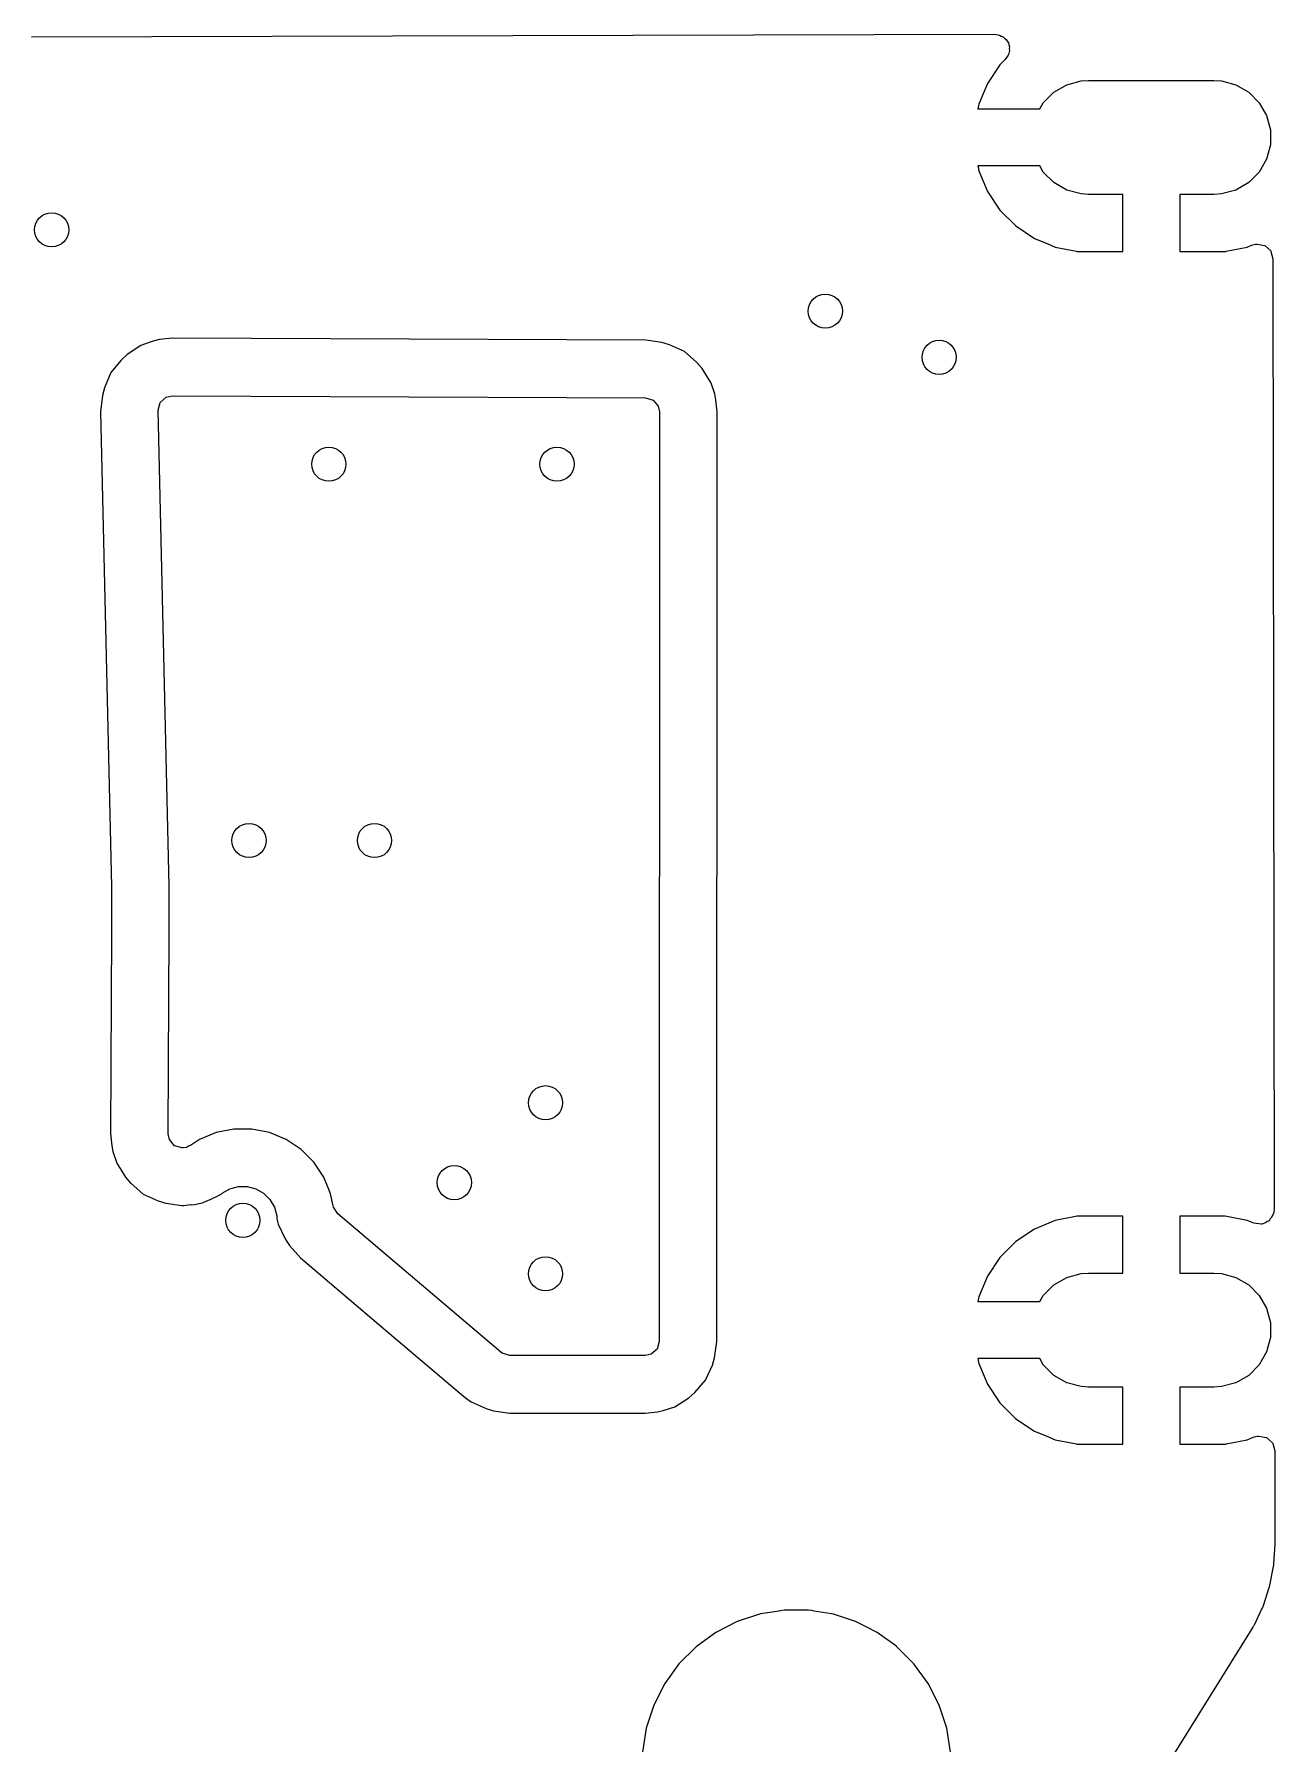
# Model space of a CAD drawing. Header units: millimetres. Extents: x 87.7 to 142.1, y -85.2 to -61.4.
# Drawn here: x 131.22 to 142.09, y -76.42 to -61.43 of the extents above; entities that cross this region are included whole.
import ezdxf

# ---------------------------------------------------------------- set-up
doc = ezdxf.new("R2010")
doc.units = ezdxf.units.MM
doc.layers.add('B.Cu', color=153, linetype='CONTINUOUS', true_color=0x4d7fc4)

msp = doc.modelspace()

# ---------------------------------------------------------------- linework, layer by layer
at = {"layer": 'B.Cu', "linetype": 'CONTINUOUS'}
for p, q in [((131.193209, -61.453152), (139.634558, -61.428731)), ((139.634558, -61.428731), (139.669498, -61.433651)), ((139.669498, -61.433651), (139.680367, -61.436808)), ((139.680367, -61.436808), (139.69539, -61.446402)), ((139.69539, -61.446402), (139.712506, -61.451373)), ((139.712506, -61.451373), (139.724222, -61.464813)), ((139.724222, -61.464813), (139.739252, -61.474412)), ((139.755602, -61.613945), (139.730337, -61.650447)), ((139.739252, -61.474412), (139.746704, -61.490605)), ((139.746704, -61.490605), (139.758416, -61.504042)), ((139.75872, -61.607064), (139.755602, -61.613945)), ((139.758416, -61.504042), (139.761005, -61.521683)), ((139.768563, -61.573171), (139.75872, -61.607064)), ((139.761005, -61.521683), (139.76846, -61.537883)), ((139.76846, -61.537883), (139.765974, -61.555536)), ((139.765974, -61.555536), (139.768563, -61.573171)), ((139.684247, -61.696537), (139.574818, -61.860308)), ((139.68425, -61.696533), (139.684247, -61.696537)), ((139.730337, -61.650447), (139.68425, -61.696533)), ((139.574803, -61.860334), (139.499431, -62.042303)), ((139.574808, -61.860325), (139.574803, -61.860334)), ((139.574818, -61.860308), (139.574808, -61.860325)), ((140.156619, -61.937323), (140.269658, -61.87206)), ((140.269658, -61.87206), (140.395737, -61.838278)), ((140.395737, -61.838278), (140.461, -61.834)), ((140.461, -61.834), (141.561, -61.834)), ((141.561, -61.834), (141.626263, -61.838278)), ((141.626263, -61.838278), (141.752342, -61.87206)), ((141.752342, -61.87206), (141.865381, -61.937323)), ((139.497048, -62.054284), (139.491137, -62.083999)), ((139.499431, -62.042303), (139.497048, -62.054284)), ((140.032926, -62.084), (140.064323, -62.029619)), ((140.064323, -62.029619), (140.156619, -61.937323)), ((141.865381, -61.937323), (141.957677, -62.029619)), ((141.957677, -62.029619), (142.02294, -62.142658)), ((139.491137, -62.083999), (139.491138, -62.084)), ((139.491138, -62.084), (140.032926, -62.084)), ((142.02294, -62.142658), (142.056722, -62.268737)), ((142.056722, -62.268737), (142.056722, -62.399263)), ((142.056722, -62.399263), (142.02294, -62.525342)), ((139.491138, -62.584), (139.494983, -62.603334)), ((140.032926, -62.584), (139.491138, -62.584)), ((139.494983, -62.603334), (139.497048, -62.613713)), ((139.497048, -62.613713), (139.497048, -62.613715)), ((139.497048, -62.613715), (139.499431, -62.625695)), ((139.499431, -62.625695), (139.574803, -62.807664)), ((140.064323, -62.638381), (140.032926, -62.584)), ((140.156619, -62.730677), (140.064323, -62.638381)), ((141.957677, -62.638381), (141.865381, -62.730677)), ((142.02294, -62.525342), (141.957677, -62.638381)), ((139.574803, -62.807664), (139.574808, -62.807673)), ((139.574808, -62.807673), (139.574818, -62.80769)), ((139.574818, -62.80769), (139.684249, -62.971464)), ((140.269658, -62.79594), (140.156619, -62.730677)), ((140.395737, -62.829722), (140.269658, -62.79594)), ((141.752342, -62.79594), (141.626263, -62.829722)), ((141.865381, -62.730677), (141.752342, -62.79594)), ((140.461, -62.834), (140.395737, -62.829722)), ((140.761, -62.834), (140.461, -62.834)), ((140.761, -63.334), (140.761, -62.834)), ((141.561, -62.834), (141.261, -62.834)), ((141.261, -62.834), (141.261, -63.334)), ((141.626263, -62.829722), (141.561, -62.834)), ((139.684249, -62.971464), (139.68425, -62.971465)), ((139.68425, -62.971465), (139.684255, -62.971471)), ((139.684255, -62.971471), (139.823527, -63.110743)), ((139.823527, -63.110743), (139.823533, -63.110748)), ((139.823533, -63.110748), (139.823537, -63.110751)), ((139.823537, -63.110751), (139.987315, -63.220185)), ((139.987315, -63.220185), (139.987328, -63.220192)), ((139.987328, -63.220192), (139.98733, -63.220192)), ((139.98733, -63.220192), (139.987334, -63.220195)), ((139.987334, -63.220195), (140.097185, -63.265696)), ((140.097185, -63.265696), (140.169306, -63.295569)), ((141.924498, -63.271259), (141.938304, -63.269775)), ((141.938304, -63.269775), (142.007061, -63.282178)), ((140.169306, -63.295569), (140.169318, -63.295572)), ((140.169318, -63.295572), (140.354862, -63.332479)), ((140.354862, -63.332479), (140.359533, -63.333408)), ((140.359533, -63.333408), (140.361768, -63.333909)), ((140.361768, -63.333909), (140.362506, -63.334)), ((140.362506, -63.334), (140.362508, -63.334)), ((140.362508, -63.334), (140.761, -63.334)), ((141.261, -63.334), (141.659492, -63.334)), ((141.659492, -63.334), (141.659493, -63.334)), ((141.659493, -63.334), (141.664401, -63.333203)), ((141.664401, -63.333203), (141.66713, -63.33248)), ((141.66713, -63.33248), (141.852681, -63.295572)), ((141.852681, -63.295572), (141.852685, -63.295571)), ((141.852685, -63.295571), (141.89031, -63.279986)), ((141.89031, -63.279986), (141.924498, -63.271259)), ((142.007061, -63.282178), (142.058197, -63.329783)), ((142.058197, -63.329783), (142.060226, -63.333203)), ((142.060226, -63.333203), (142.060884, -63.334311)), ((142.060884, -63.334311), (142.078247, -63.397415)), ((142.078247, -63.397415), (142.090156, -71.727216)), ((132.15218, -64.15813), (132.032984, -64.238708)), ((132.224709, -64.132658), (132.15218, -64.15813)), ((132.260597, -64.120054), (132.224709, -64.132658)), ((132.2606, -64.120053), (132.260597, -64.120053)), ((132.260597, -64.120053), (132.260597, -64.120054)), ((132.260603, -64.120052), (132.2606, -64.120053)), ((132.315201, -64.107622), (132.260603, -64.120052)), ((132.315207, -64.107621), (132.315201, -64.107622)), ((132.315209, -64.107621), (132.315207, -64.107621)), ((132.429442, -64.095013), (132.315209, -64.107621)), ((132.429444, -64.095013), (132.429442, -64.095013)), ((132.429445, -64.095013), (132.429444, -64.095013)), ((136.578483, -64.111609), (132.429445, -64.095013)), ((136.720802, -64.132652), (136.578483, -64.111609)), ((136.720811, -64.132654), (136.720802, -64.132652)), ((136.720824, -64.132658), (136.720811, -64.132654)), ((136.787781, -64.152611), (136.720824, -64.132658)), ((136.787791, -64.152615), (136.787781, -64.152611)), ((136.918408, -64.212901), (136.787791, -64.152615)), ((131.97958, -64.287709), (131.88959, -64.396576)), ((131.981007, -64.285906), (131.97958, -64.287709)), ((132.032982, -64.238709), (131.981007, -64.285906)), ((132.032984, -64.238708), (132.032982, -64.238709)), ((136.918411, -64.212903), (136.918408, -64.212901)), ((136.918415, -64.212905), (136.918411, -64.212903)), ((137.026764, -64.307552), (136.918415, -64.212905)), ((137.02677, -64.307559), (137.026764, -64.307552)), ((137.026775, -64.307564), (137.02677, -64.307559)), ((137.072301, -64.360529), (137.026775, -64.307564)), ((131.889589, -64.396578), (131.832875, -64.528818)), ((131.88959, -64.396576), (131.889589, -64.396578)), ((137.072303, -64.360532), (137.072301, -64.360529)), ((137.072308, -64.360538), (137.072303, -64.360532)), ((137.149613, -64.481887), (137.072308, -64.360538)), ((131.814757, -64.596293), (131.797598, -64.739143)), ((131.814759, -64.596279), (131.814757, -64.596293)), ((131.832875, -64.528818), (131.814759, -64.596279)), ((132.321082, -64.659912), (132.372808, -64.612942)), ((132.372808, -64.612942), (132.42742, -64.600509)), ((132.42742, -64.600509), (136.576458, -64.617105)), ((136.576458, -64.617105), (136.643416, -64.637058)), ((137.155369, -64.499361), (137.149613, -64.481887)), ((137.183136, -64.583651), (137.155369, -64.499361)), ((137.183137, -64.583658), (137.183136, -64.583651)), ((137.18314, -64.583665), (137.183137, -64.583658)), ((137.19414, -64.634765), (137.18314, -64.583665)), ((131.797598, -64.739143), (131.894466, -68.9044)), ((132.302962, -64.727389), (132.321082, -64.659912)), ((132.4, -68.9), (132.302962, -64.727389)), ((136.643416, -64.637058), (136.68896, -64.690044)), ((136.68896, -64.690044), (136.69996, -64.741144)), ((136.69996, -64.741144), (136.697362, -72.892846)), ((137.20546, -64.741305), (137.19414, -64.634765)), ((137.202862, -72.893007), (137.20546, -64.741305)), ((131.894466, -68.9044), (131.8945, -68.907283)), ((131.8945, -68.907283), (131.8945, -69.298521)), ((132.4, -69.3), (132.4, -68.9)), ((131.894498, -69.299157), (131.885412, -71.069247)), ((131.8945, -69.298521), (131.894498, -69.299157)), ((132.390956, -71.062014), (132.4, -69.3)), ((132.390905, -71.071847), (132.390956, -71.062014)), ((132.812248, -71.062014), (132.666578, -71.122352)), ((132.81226, -71.062011), (132.812248, -71.062014)), ((132.966905, -71.03125), (132.81226, -71.062011)), ((132.966908, -71.03125), (132.966905, -71.03125)), ((133.124592, -71.03125), (132.966908, -71.03125)), ((133.124595, -71.03125), (133.124592, -71.03125)), ((133.279239, -71.062011), (133.124595, -71.03125)), ((133.279251, -71.062014), (133.279239, -71.062011)), ((133.424922, -71.122352), (133.279251, -71.062014)), ((131.885412, -71.069247), (131.885412, -71.069258)), ((131.885412, -71.069258), (131.896408, -71.176745)), ((131.896408, -71.176745), (131.907345, -71.228303)), ((132.401843, -71.12341), (132.390905, -71.071847)), ((132.447324, -71.176451), (132.401843, -71.12341)), ((132.514261, -71.196482), (132.447324, -71.176451)), ((132.517349, -71.196498), (132.514261, -71.196482)), ((132.520204, -71.19648), (132.517349, -71.196498)), ((132.522364, -71.195803), (132.520204, -71.19648)), ((132.552309, -71.191657), (132.522364, -71.195803)), ((132.568535, -71.181347), (132.552309, -71.191657)), ((132.586881, -71.175603), (132.568535, -71.181347)), ((132.666567, -71.122358), (132.586881, -71.175603)), ((132.666578, -71.122352), (132.666567, -71.122358)), ((133.424935, -71.122359), (133.424922, -71.122352)), ((133.556038, -71.20996), (133.424935, -71.122359)), ((133.556042, -71.209963), (133.556038, -71.20996)), ((133.667536, -71.321457), (133.556042, -71.209963)), ((131.907345, -71.228303), (131.907349, -71.228318)), ((131.907349, -71.228318), (131.940939, -71.331011)), ((131.940939, -71.331011), (132.018101, -71.452457)), ((133.667539, -71.321461), (133.667536, -71.321457)), ((133.75514, -71.452564), (133.667539, -71.321461)), ((132.018101, -71.452457), (132.062212, -71.503902)), ((132.062212, -71.503902), (132.063232, -71.505133)), ((132.063232, -71.505133), (132.063585, -71.505502)), ((132.063585, -71.505502), (132.063586, -71.505503)), ((132.063586, -71.505503), (132.171835, -71.600286)), ((133.755147, -71.452577), (133.75514, -71.452564)), ((133.800401, -71.561832), (133.755147, -71.452577)), ((132.171835, -71.600286), (132.302402, -71.660732)), ((132.302402, -71.660732), (132.369339, -71.680763)), ((132.692222, -71.677408), (132.729269, -71.660719)), ((132.729269, -71.660719), (132.73792, -71.658011)), ((132.73792, -71.658011), (132.737933, -71.658007)), ((132.737933, -71.658007), (132.779247, -71.638239)), ((132.779247, -71.638239), (132.781681, -71.637109)), ((132.781681, -71.637109), (132.823407, -71.618314)), ((132.823407, -71.618314), (132.824774, -71.617444)), ((132.824774, -71.617444), (132.837768, -71.610241)), ((132.837768, -71.610241), (132.854748, -71.602117)), ((132.854748, -71.602117), (132.863122, -71.593744)), ((132.863122, -71.593744), (132.930945, -71.554586)), ((132.930945, -71.554586), (133.006592, -71.534317)), ((133.006592, -71.534317), (133.084908, -71.534317)), ((133.084908, -71.534317), (133.160555, -71.554586)), ((133.160555, -71.554586), (133.228378, -71.593744)), ((133.228378, -71.593744), (133.283756, -71.649122)), ((133.283756, -71.649122), (133.322914, -71.716945)), ((133.815487, -71.598253), (133.800401, -71.561832)), ((133.83664, -71.704596), (133.815487, -71.598253)), ((132.369339, -71.680763), (132.511642, -71.701975)), ((132.511642, -71.701975), (132.511682, -71.701975)), ((132.511682, -71.701975), (132.51473, -71.701991)), ((132.51473, -71.701991), (132.520402, -71.701988)), ((132.520402, -71.701988), (132.520607, -71.701988)), ((132.520607, -71.701988), (132.523258, -71.701971)), ((132.523258, -71.701971), (132.523285, -71.70197)), ((132.523285, -71.70197), (132.523391, -71.70197)), ((132.523391, -71.70197), (132.529368, -71.701897)), ((132.529368, -71.701897), (132.591048, -71.691884)), ((132.591048, -71.691884), (132.591691, -71.696526)), ((132.591691, -71.696526), (132.621636, -71.69238)), ((132.621636, -71.69238), (132.692222, -71.677408)), ((133.322914, -71.716945), (133.343183, -71.792592)), ((133.343183, -71.792592), (133.343183, -71.81357)), ((133.343183, -71.81357), (133.346397, -71.827855)), ((133.839655, -71.716587), (133.83664, -71.704596)), ((133.878056, -71.774957), (133.839655, -71.716587)), ((135.307445, -72.987004), (133.878056, -71.774957)), ((140.3625, -71.794), (140.169343, -71.832421)), ((140.362504, -71.794), (140.3625, -71.794)), ((140.761, -71.794), (140.362504, -71.794)), ((140.761, -72.294), (140.761, -71.794)), ((141.659495, -71.794), (141.261, -71.794)), ((141.261, -71.794), (141.261, -72.294)), ((141.659499, -71.794), (141.659495, -71.794)), ((141.852668, -71.832423), (141.659499, -71.794)), ((142.066674, -71.807608), (142.053219, -71.819299)), ((142.071672, -71.790494), (142.066674, -71.807608)), ((142.081292, -71.77548), (142.071672, -71.790494)), ((142.085183, -71.762158), (142.081292, -71.77548)), ((142.090156, -71.727216), (142.085183, -71.762158)), ((133.346397, -71.827855), (133.349414, -71.839852)), ((133.349414, -71.839852), (133.356181, -71.864182)), ((133.356181, -71.864182), (133.41735, -71.994416)), ((139.987308, -71.907818), (139.823534, -72.017249)), ((139.987325, -71.907808), (139.987308, -71.907818)), ((139.987334, -71.907803), (139.987325, -71.907808)), ((140.169304, -71.83243), (139.987334, -71.907803)), ((140.169343, -71.832421), (140.169304, -71.83243)), ((141.852676, -71.832425), (141.852668, -71.832423)), ((141.852679, -71.832426), (141.852676, -71.832425)), ((141.852681, -71.832427), (141.852679, -71.832426)), ((141.852684, -71.832428), (141.852681, -71.832427)), ((141.909657, -71.856026), (141.852684, -71.832428)), ((141.974926, -71.864177), (141.909657, -71.856026)), ((141.980084, -71.863428), (141.974926, -71.864177)), ((141.980088, -71.863427), (141.980084, -71.863428)), ((141.980089, -71.863426), (141.980088, -71.863427)), ((142.013935, -71.853437), (141.980089, -71.863426)), ((142.027393, -71.841742), (142.013935, -71.853437)), ((142.043602, -71.834312), (142.027393, -71.841742)), ((142.053219, -71.819299), (142.043602, -71.834312)), ((133.41735, -71.994416), (133.432373, -72.01725)), ((133.432373, -72.01725), (133.455752, -72.052787)), ((133.455752, -72.052787), (133.551129, -72.160508)), ((139.823527, -72.017255), (139.684255, -72.156527)), ((139.823533, -72.01725), (139.823527, -72.017255)), ((139.823534, -72.017249), (139.823533, -72.01725)), ((133.551129, -72.160508), (134.294219, -72.790609)), ((139.684249, -72.156534), (139.574818, -72.320308)), ((139.68425, -72.156533), (139.684249, -72.156534)), ((139.684255, -72.156527), (139.68425, -72.156533)), ((139.574803, -72.320334), (139.499431, -72.502303)), ((139.574808, -72.320325), (139.574803, -72.320334)), ((139.574818, -72.320308), (139.574808, -72.320325)), ((140.064323, -72.489619), (140.156619, -72.397323)), ((140.156619, -72.397323), (140.269658, -72.33206)), ((140.269658, -72.33206), (140.395737, -72.298278)), ((140.395737, -72.298278), (140.461, -72.294)), ((140.461, -72.294), (140.761, -72.294)), ((141.261, -72.294), (141.561, -72.294)), ((141.561, -72.294), (141.626263, -72.298278)), ((141.626263, -72.298278), (141.752342, -72.33206)), ((141.752342, -72.33206), (141.865381, -72.397323)), ((141.865381, -72.397323), (141.957677, -72.489619)), ((139.497048, -72.514284), (139.491137, -72.543999)), ((139.491137, -72.543999), (139.491138, -72.544)), ((139.491138, -72.544), (140.032926, -72.544)), ((139.499431, -72.502303), (139.497048, -72.514284)), ((140.032926, -72.544), (140.064323, -72.489619)), ((141.957677, -72.489619), (142.02294, -72.602658)), ((142.02294, -72.602658), (142.056722, -72.728737)), ((134.294219, -72.790609), (134.980508, -73.372547)), ((142.056722, -72.859263), (142.02294, -72.985342)), ((142.056722, -72.728737), (142.056722, -72.859263)), ((135.320568, -72.996722), (135.307445, -72.987004)), ((135.387601, -73.016428), (135.320568, -72.996722)), ((136.624838, -73.005617), (136.573322, -73.016806)), ((136.677656, -72.959879), (136.624838, -73.005617)), ((136.697362, -72.892846), (136.677656, -72.959879)), ((137.18234, -73.035416), (137.202862, -72.893007)), ((142.02294, -72.985342), (141.957677, -73.098381)), ((136.573322, -73.016806), (135.387601, -73.016428)), ((137.102822, -73.233309), (137.162634, -73.10245)), ((137.162634, -73.10245), (137.18234, -73.035417)), ((137.18234, -73.035417), (137.18234, -73.035416)), ((139.491138, -73.044), (139.497048, -73.073713)), ((140.032926, -73.044), (139.491138, -73.044)), ((139.497048, -73.073713), (139.497048, -73.073715)), ((139.497048, -73.073715), (139.499431, -73.085695)), ((139.499431, -73.085695), (139.574803, -73.267664)), ((140.064323, -73.098381), (140.032926, -73.044)), ((140.156619, -73.190677), (140.064323, -73.098381)), ((141.957677, -73.098381), (141.865381, -73.190677)), ((137.008568, -73.342014), (137.102822, -73.233309)), ((139.574803, -73.267664), (139.574808, -73.267673)), ((139.574808, -73.267673), (139.574818, -73.26769)), ((139.574818, -73.26769), (139.684249, -73.431464)), ((140.269658, -73.25594), (140.156619, -73.190677)), ((140.395737, -73.289722), (140.269658, -73.25594)), ((140.461, -73.294), (140.395737, -73.289722)), ((140.761, -73.294), (140.461, -73.294)), ((140.761, -73.794), (140.761, -73.294)), ((141.561, -73.294), (141.261, -73.294)), ((141.261, -73.294), (141.261, -73.794)), ((141.626263, -73.289722), (141.561, -73.294)), ((141.752342, -73.25594), (141.626263, -73.289722)), ((141.865381, -73.190677), (141.752342, -73.25594)), ((134.980508, -73.372547), (134.980516, -73.372553)), ((134.980516, -73.372553), (134.980518, -73.372555)), ((134.980518, -73.372555), (135.006612, -73.393243)), ((135.006612, -73.393243), (135.019735, -73.402961)), ((135.019735, -73.402961), (135.047138, -73.421888)), ((135.047138, -73.421888), (135.177997, -73.4817)), ((136.732128, -73.4996), (136.834686, -73.465502)), ((136.834686, -73.465502), (136.95575, -73.387752)), ((136.95575, -73.387752), (137.008568, -73.342014)), ((139.684249, -73.431464), (139.68425, -73.431465)), ((139.68425, -73.431465), (139.684255, -73.431471)), ((139.684255, -73.431471), (139.823527, -73.570743)), ((135.177997, -73.4817), (135.24503, -73.501406)), ((135.24503, -73.501406), (135.245031, -73.501406)), ((135.245031, -73.501406), (135.38744, -73.521928)), ((135.38744, -73.521928), (136.573161, -73.522306)), ((136.573161, -73.522306), (136.680612, -73.510789)), ((136.680612, -73.510789), (136.732128, -73.4996)), ((139.823527, -73.570743), (139.823533, -73.570748)), ((139.823533, -73.570748), (139.823537, -73.570751)), ((139.823537, -73.570751), (139.987315, -73.680185)), ((139.987315, -73.680185), (139.987328, -73.680192)), ((139.987328, -73.680192), (139.98733, -73.680192)), ((139.98733, -73.680192), (139.987334, -73.680195)), ((139.987334, -73.680195), (140.095669, -73.725068)), ((140.095669, -73.725068), (140.169306, -73.755569)), ((140.169306, -73.755569), (140.169318, -73.755572)), ((140.169318, -73.755572), (140.354862, -73.792479)), ((141.66713, -73.79248), (141.852681, -73.755572)), ((141.852681, -73.755572), (141.852685, -73.755571)), ((141.852685, -73.755571), (141.905258, -73.733794)), ((141.905258, -73.733794), (141.939444, -73.725068)), ((141.939444, -73.725068), (141.95325, -73.723584)), ((141.95325, -73.723584), (142.022008, -73.735988)), ((142.022008, -73.735988), (142.073143, -73.783592)), ((140.354862, -73.792479), (140.359533, -73.793408)), ((140.359533, -73.793408), (140.361768, -73.793909)), ((140.361768, -73.793909), (140.362506, -73.794)), ((140.362506, -73.794), (140.362508, -73.794)), ((140.362508, -73.794), (140.761, -73.794)), ((141.261, -73.794), (141.659492, -73.794)), ((141.659492, -73.794), (141.659493, -73.794)), ((141.659493, -73.794), (141.664401, -73.793203)), ((141.664401, -73.793203), (141.66713, -73.79248)), ((142.073143, -73.783592), (142.07583, -73.78812)), ((142.07583, -73.78812), (142.093193, -73.851224)), ((142.093193, -73.851224), (142.094262, -74.598476)), ((142.09429, -74.662403), (142.094169, -74.666371)), ((142.094262, -74.598476), (142.094348, -74.658446)), ((142.094348, -74.658446), (142.09429, -74.662403)), ((142.093987, -74.6703), (142.083238, -74.842877)), ((142.094169, -74.666371), (142.093987, -74.6703)), ((142.08027, -74.866345), (142.048815, -75.030371)), ((142.08151, -74.858546), (142.08027, -74.866345)), ((142.082499, -74.850724), (142.08151, -74.858546)), ((142.083238, -74.842877), (142.082499, -74.850724)), ((142.042899, -75.053245), (141.990877, -75.211959)), ((142.045117, -75.045669), (142.042899, -75.053245)), ((142.047084, -75.038063), (142.045117, -75.045669)), ((142.048815, -75.030371), (142.047084, -75.038063)), ((137.707654, -75.263129), (137.583763, -75.282752)), ((137.745042, -75.257208), (137.707654, -75.263129)), ((137.754776, -75.255666), (137.745042, -75.257208)), ((137.793709, -75.2495), (137.754776, -75.255666)), ((137.793713, -75.2495), (137.793709, -75.2495)), ((138.006287, -75.2495), (137.793713, -75.2495)), ((138.00629, -75.2495), (138.006287, -75.2495)), ((138.035489, -75.254124), (138.00629, -75.2495)), ((138.054957, -75.257208), (138.035489, -75.254124)), ((138.206599, -75.281226), (138.054957, -75.257208)), ((141.982097, -75.233916), (141.912261, -75.38073)), ((141.985254, -75.226695), (141.982097, -75.233916)), ((141.988179, -75.219381), (141.985254, -75.226695)), ((141.990877, -75.211959), (141.988179, -75.219381)), ((141.902059, -75.399353), (136.466611, -84.100701)), ((137.381582, -75.348445), (137.192182, -75.444949)), ((137.583763, -75.282752), (137.381582, -75.348445)), ((138.211362, -75.2816), (138.206599, -75.281226)), ((138.220552, -75.28377), (138.211362, -75.2816)), ((138.225074, -75.285623), (138.220552, -75.28377)), ((138.311269, -75.31363), (138.225074, -75.285623)), ((138.418412, -75.348443), (138.311269, -75.31363)), ((138.418413, -75.348443), (138.418412, -75.348443)), ((138.418414, -75.348444), (138.418413, -75.348443)), ((138.44024, -75.359565), (138.418414, -75.348444)), ((138.440245, -75.359567), (138.44024, -75.359565)), ((138.512447, -75.396356), (138.440245, -75.359567)), ((138.60782, -75.444951), (138.512447, -75.396356)), ((141.905639, -75.393239), (141.902059, -75.399353)), ((141.909032, -75.387046), (141.905639, -75.393239)), ((141.912261, -75.38073), (141.909032, -75.387046)), ((137.192182, -75.444949), (137.02021, -75.569892)), ((138.779786, -75.56989), (138.60782, -75.444951)), ((137.02021, -75.569892), (136.869892, -75.72021)), ((138.779788, -75.569892), (138.779786, -75.56989)), ((138.930112, -75.720216), (138.779788, -75.569892)), ((136.869892, -75.72021), (136.744949, -75.892182)), ((139.0547, -75.891699), (138.930112, -75.720216)), ((136.744949, -75.892182), (136.648445, -76.08158)), ((139.054702, -75.891703), (139.0547, -75.891699)), ((139.055048, -75.892179), (139.054702, -75.891703)), ((139.055049, -75.892181), (139.055048, -75.892179)), ((139.055051, -75.892184), (139.055049, -75.892181)), ((139.151557, -76.081588), (139.055051, -75.892184)), ((136.648445, -76.08158), (136.582752, -76.283759)), ((139.217246, -76.283757), (139.151557, -76.081588)), ((136.582752, -76.283759), (136.5495, -76.493707)), ((139.2505, -76.493713), (139.217246, -76.283757))]:
    msp.add_line(p, q, dxfattribs=at)
at = {"layer": 'B.Cu'}
for centre in [(131.3688, -63.1444), (138.1525, -63.8575), (139.151, -64.262), (133.8, -65.2), (135.8, -65.2), (133.1, -68.5), (134.2, -68.5), (135.7, -70.8), (134.9, -71.5), (133.04575, -71.83175), (135.7, -72.3)]:
    msp.add_circle(centre, 0.15, dxfattribs=at)

doc.saveas('drawing.dxf')
